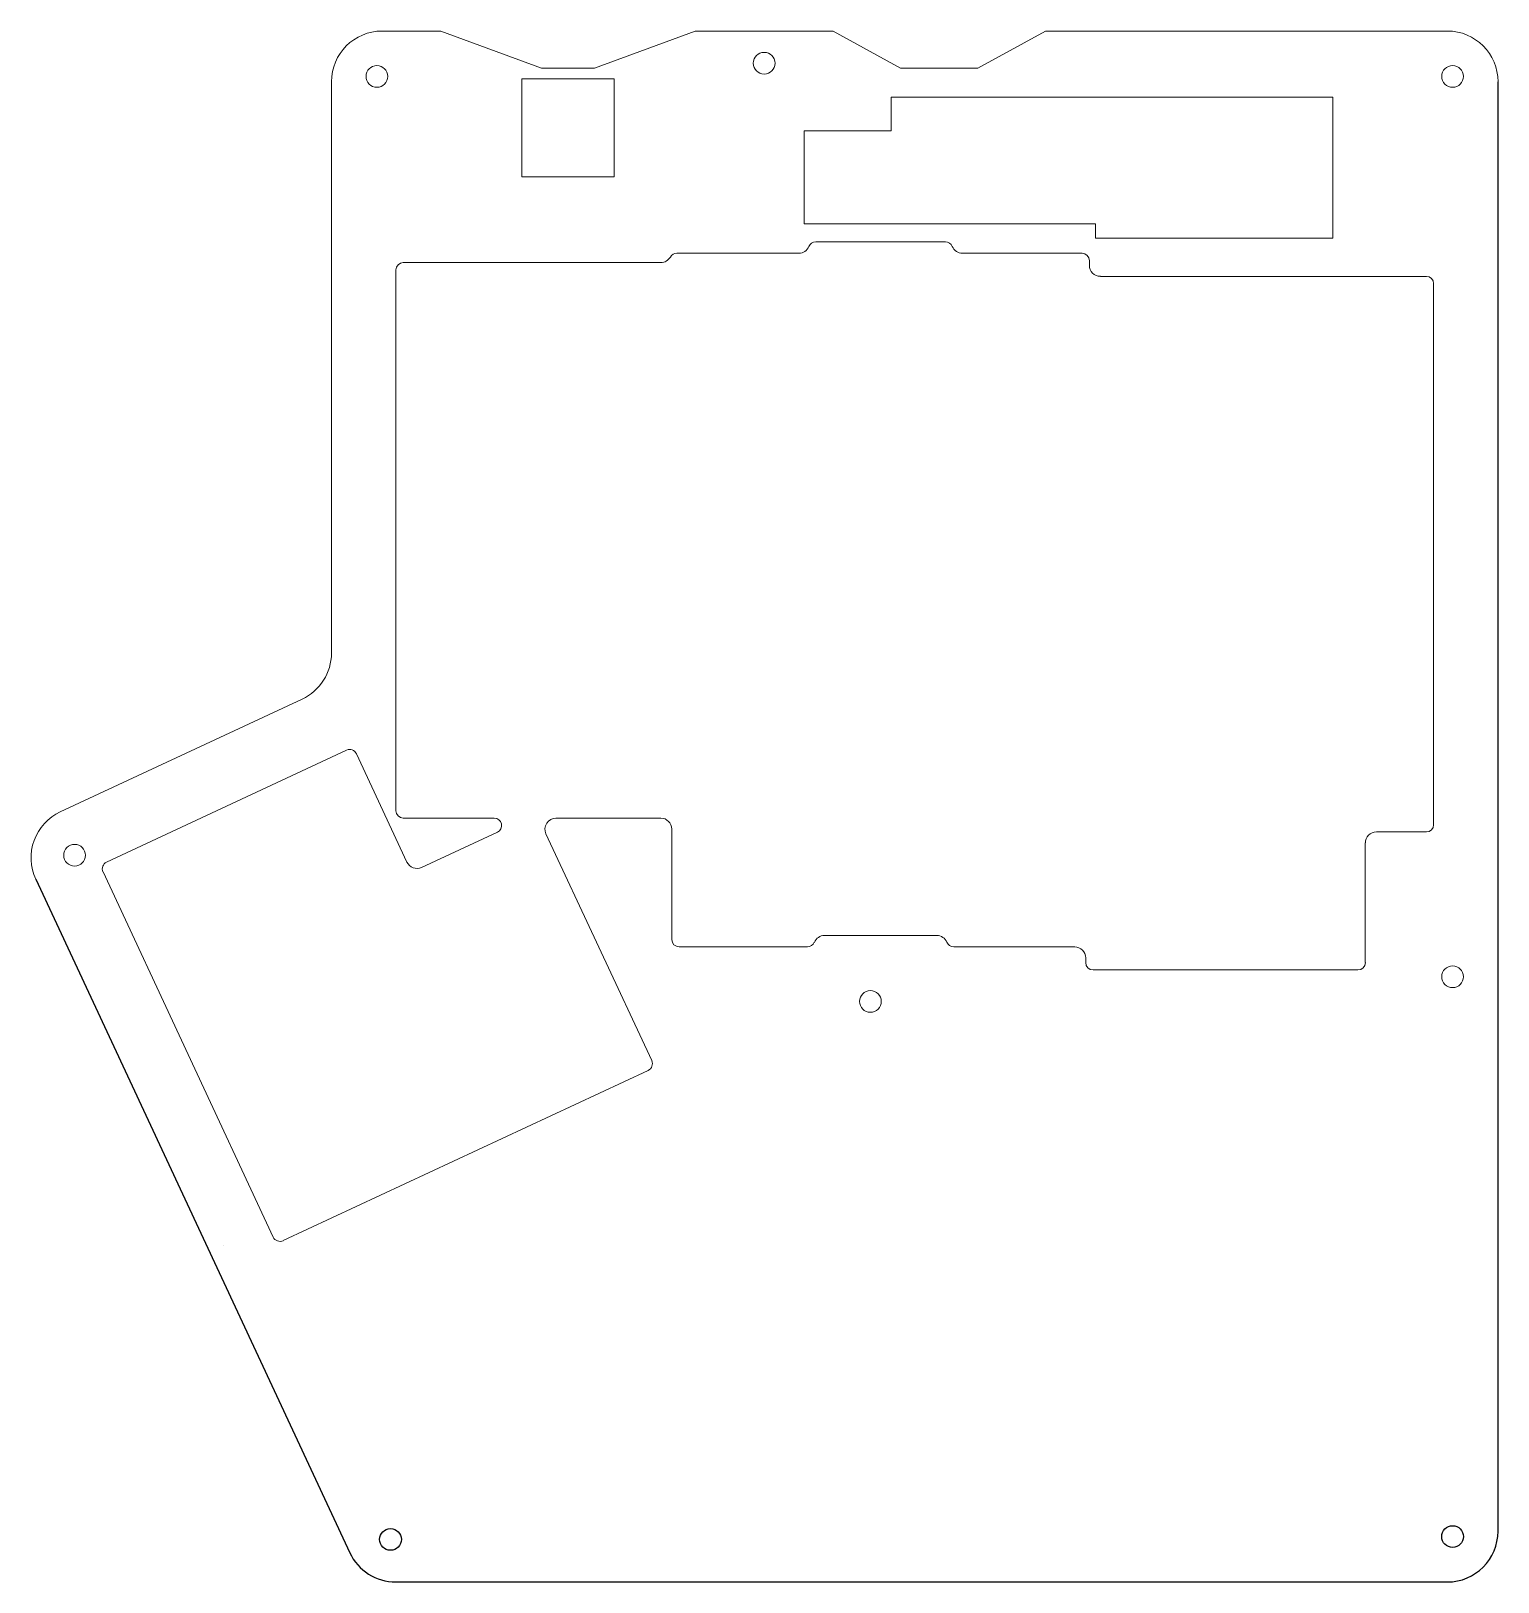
# Model space of a CAD drawing. Extents: x 12 to 215, y -28 to 187.
import ezdxf

# ---------------------------------------------------------------- set-up
doc = ezdxf.new("R2010")
doc.units = 0
doc.layers.get('0').update_dxf_attribs({"true_color": 0xffffff})

msp = doc.modelspace()

# ---------------------------------------------------------------- linework, layer by layer
at = {"color": 1, "linetype": 'Continuous', "lineweight": 0, "true_color": 0xff0000}
for p, q in [((68.83, 186.61), (60.72, 186.61)), ((68.83, 186.61), (82.71, 181.5)), ((90.06, 181.5), (103.94, 186.61)), ((123.01, 186.61), (103.94, 186.61)), ((123.01, 186.61), (132.32, 181.5)), ((142.99, 181.5), (152.3, 186.61)), ((207.81, 186.61), (152.3, 186.61)), ((80, 180), (80, 166.5)), ((92.77, 180), (80, 180)), ((82.71, 181.5), (90.06, 181.5)), ((82.71, 181.5), (83.5, 181.5)), ((89.5, 181.5), (90.06, 181.5)), ((92.77, 166.5), (92.77, 180)), ((132.29, 181.5), (142.99, 181.5)), ((132.29, 181.5), (133.79, 181.5)), ((141.49, 181.5), (142.99, 181.5)), ((53.72, 179.61), (53.72, 100.73)), ((192, 177.5), (131, 177.5)), ((131, 177.5), (131, 172.85)), ((192, 158), (192, 177.5)), ((119, 172.85), (131, 172.85)), ((119, 160), (119, 172.85)), ((80, 166.5), (92.77, 166.5)), ((159.22, 160), (119, 160)), ((159.22, 160), (159.22, 158)), ((138.5, 157.51), (120.6, 157.51)), ((159.22, 158), (192, 158)), ((99.2, 154.65), (63.64, 154.65)), ((118.25, 155.92), (101.4, 155.92)), ((157.37, 155.92), (140.86, 155.92)), ((158.38, 154.27), (158.38, 154.9)), ((62.62, 153.63), (62.61, 88.32)), ((62.62, 153.63), (62.62, 78.96)), ((204.92, 152.74), (159.91, 152.74)), ((205.92, 77.03), (205.92, 151.74)), ((49.68, 94.38), (16.27, 78.8)), ((55.81, 87.32), (22.66, 71.86)), ((64.14, 71.86), (57.16, 86.83)), ((63.64, 77.94), (76.2, 77.94)), ((84.72, 77.94), (99.2, 77.94)), ((76.63, 76), (66.17, 71.12)), ((97.94, 44.46), (83.34, 75.77)), ((100.72, 76.42), (100.72, 61.18)), ((198.01, 76.03), (204.92, 76.03)), ((196.48, 58), (196.48, 74.51)), ((22.17, 70.51), (45.68, 20.09)), ((101.74, 60.16), (119.45, 60.16)), ((121.81, 61.75), (137.3, 61.75)), ((139.65, 60.16), (156.35, 60.16)), ((157.87, 58.64), (157.87, 58)), ((158.89, 56.98), (195.47, 56.98)), ((47.03, 19.6), (97.45, 43.11))]:
    msp.add_line(p, q, dxfattribs=at)
at = {"color": 1, "true_color": 0xff0000}
for p, q in [((214.81, -20.52), (214.81, 179.61)), ((12.88, 69.5), (56.24, -23.48)), ((38.81, 18.92), (38.81, 18.92)), ((62.59, -27.52), (207.81, -27.52))]:
    msp.add_line(p, q, dxfattribs=at)
at = {"color": 1, "linetype": 'Continuous', "lineweight": 0, "true_color": 0xff0000}
for centre in [(113.47, 182.17), (59.99, 180.35), (208.54, 180.35), (18.25, 72.81), (208.54, 56.04), (128.14, 52.63)]:
    msp.add_circle(centre, 1.5, dxfattribs=at)
at = {"color": 1, "true_color": 0xff0000}
for centre in [(61.87, -21.65), (208.54, -21.26)]:
    msp.add_circle(centre, 1.5, dxfattribs=at)
at = {"color": 1, "linetype": 'Continuous', "lineweight": 0, "true_color": 0xff0000}
for centre, radius, start, end in [((60.72, 179.61), 7, 90, 180), ((207.81, 179.61), 7, 0, 90), ((118.25, 157.44), 1.52, 270, 337.9757), ((120.6, 156.49), 1.02, 90, 157.9757), ((138.5, 156.49), 1.02, 22.0243, 90), ((140.86, 157.44), 1.52, 202.0243, 270), ((63.64, 153.63), 1.02, 90, 180), ((99.2, 156.17), 1.52, 270, 330), ((101.4, 154.9), 1.02, 90, 150), ((157.37, 154.9), 1.02, 0, 90), ((159.91, 154.27), 1.52, 180, 270), ((204.92, 151.74), 1, 0, 90), ((46.72, 100.73), 7, 294.9981, 0), ((56.24, 86.4), 1.02, 25, 115), ((19.23, 72.46), 7, 114.9981, 204.9998), ((63.64, 78.96), 1.02, 180, 270), ((76.2, 76.92), 1.02, 295, 90), ((84.72, 76.42), 1.52, 90, 205), ((99.2, 76.42), 1.52, 0, 90), ((198.01, 74.51), 1.52, 90, 180), ((204.92, 77.03), 1, 270, 0), ((23.09, 70.94), 1.02, 115, 205), ((65.52, 72.51), 1.52, 205, 295), ((101.74, 61.18), 1.02, 180, 270), ((119.45, 61.18), 1.02, 270, 337.9757), ((121.81, 60.22), 1.52, 90, 157.9757), ((137.3, 60.22), 1.52, 22.0243, 90), ((139.65, 61.18), 1.02, 202.0243, 270), ((156.35, 58.64), 1.52, 0, 90), ((158.89, 58), 1.02, 180, 270), ((195.47, 58), 1.02, 270, 0), ((97.02, 44.03), 1.02, 295, 25), ((46.6, 20.52), 1.02, 205, 295)]:
    msp.add_arc(centre, radius, start, end, dxfattribs=at)
at = {"color": 1, "true_color": 0xff0000}
for centre, start, end in [((207.81, -20.52), 270, 0), ((62.59, -20.52), 204.9998, 270)]:
    msp.add_arc(centre, 7, start, end, dxfattribs=at)

doc.saveas('drawing.dxf')
